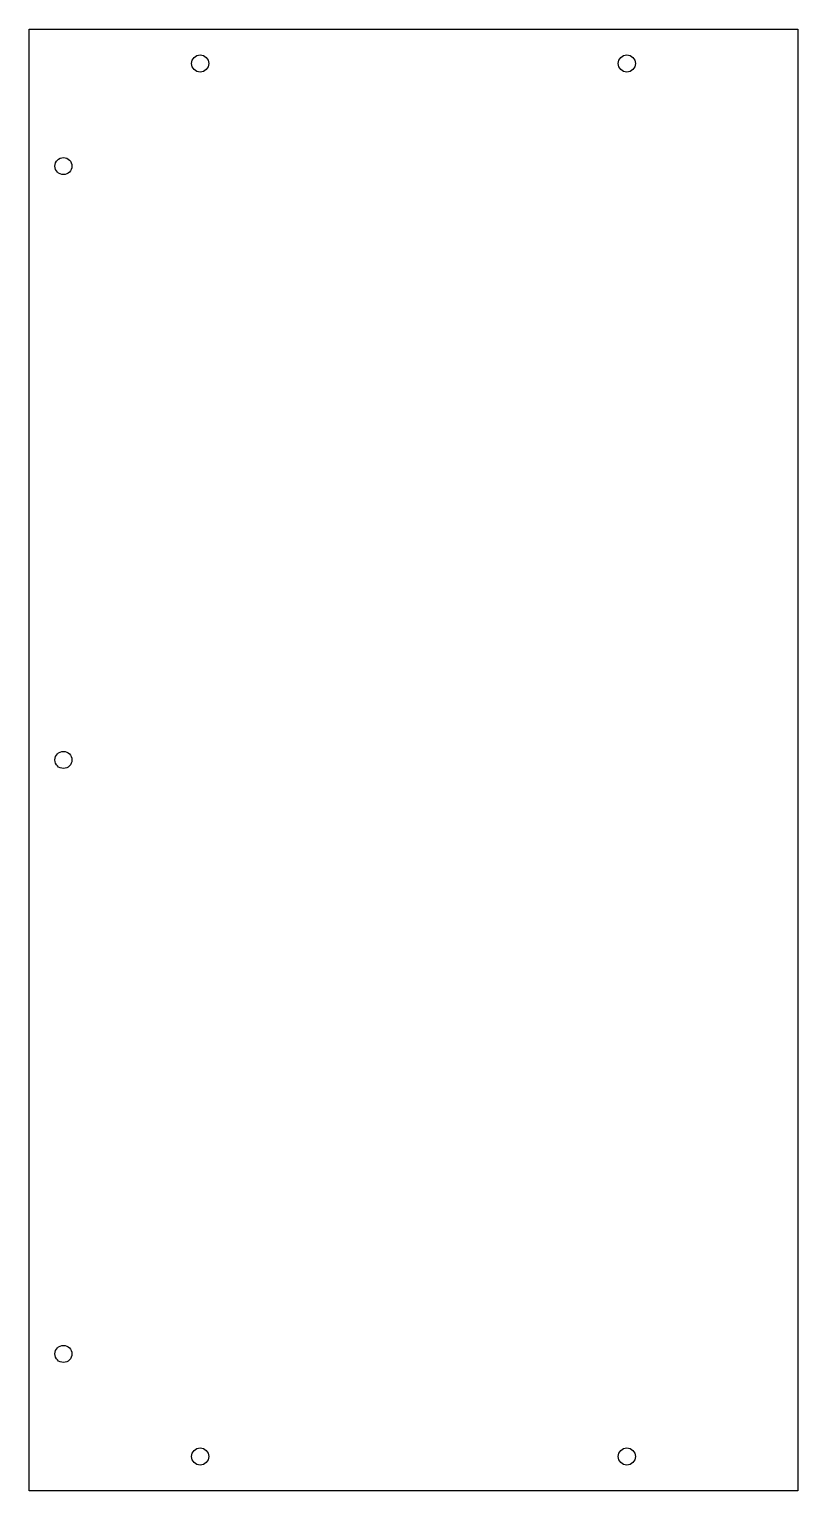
# Model space of a CAD drawing. Header units: inches. Extents: x -9.2 to -3.6, y -7.4 to 3.3.
import ezdxf

# ---------------------------------------------------------------- set-up
doc = ezdxf.new("R2010")
doc.units = ezdxf.units.IN
doc.layers.get('0').update_dxf_attribs({"linetype": 'CONTINUOUS'})

msp = doc.modelspace()

# ---------------------------------------------------------------- linework, layer by layer
msp.add_lwpolyline([(-9.242, -7.422), (-9.242, 3.261), (-3.622, 3.261), (-3.622, -7.422)], close=True)
for centre in [(-7.992, 3.011), (-4.872, 3.011), (-8.992, 2.261), (-8.992, -2.08), (-8.992, -6.422), (-7.992, -7.172), (-4.872, -7.172)]:
    msp.add_circle(centre, 0.0625)

doc.saveas('drawing.dxf')
